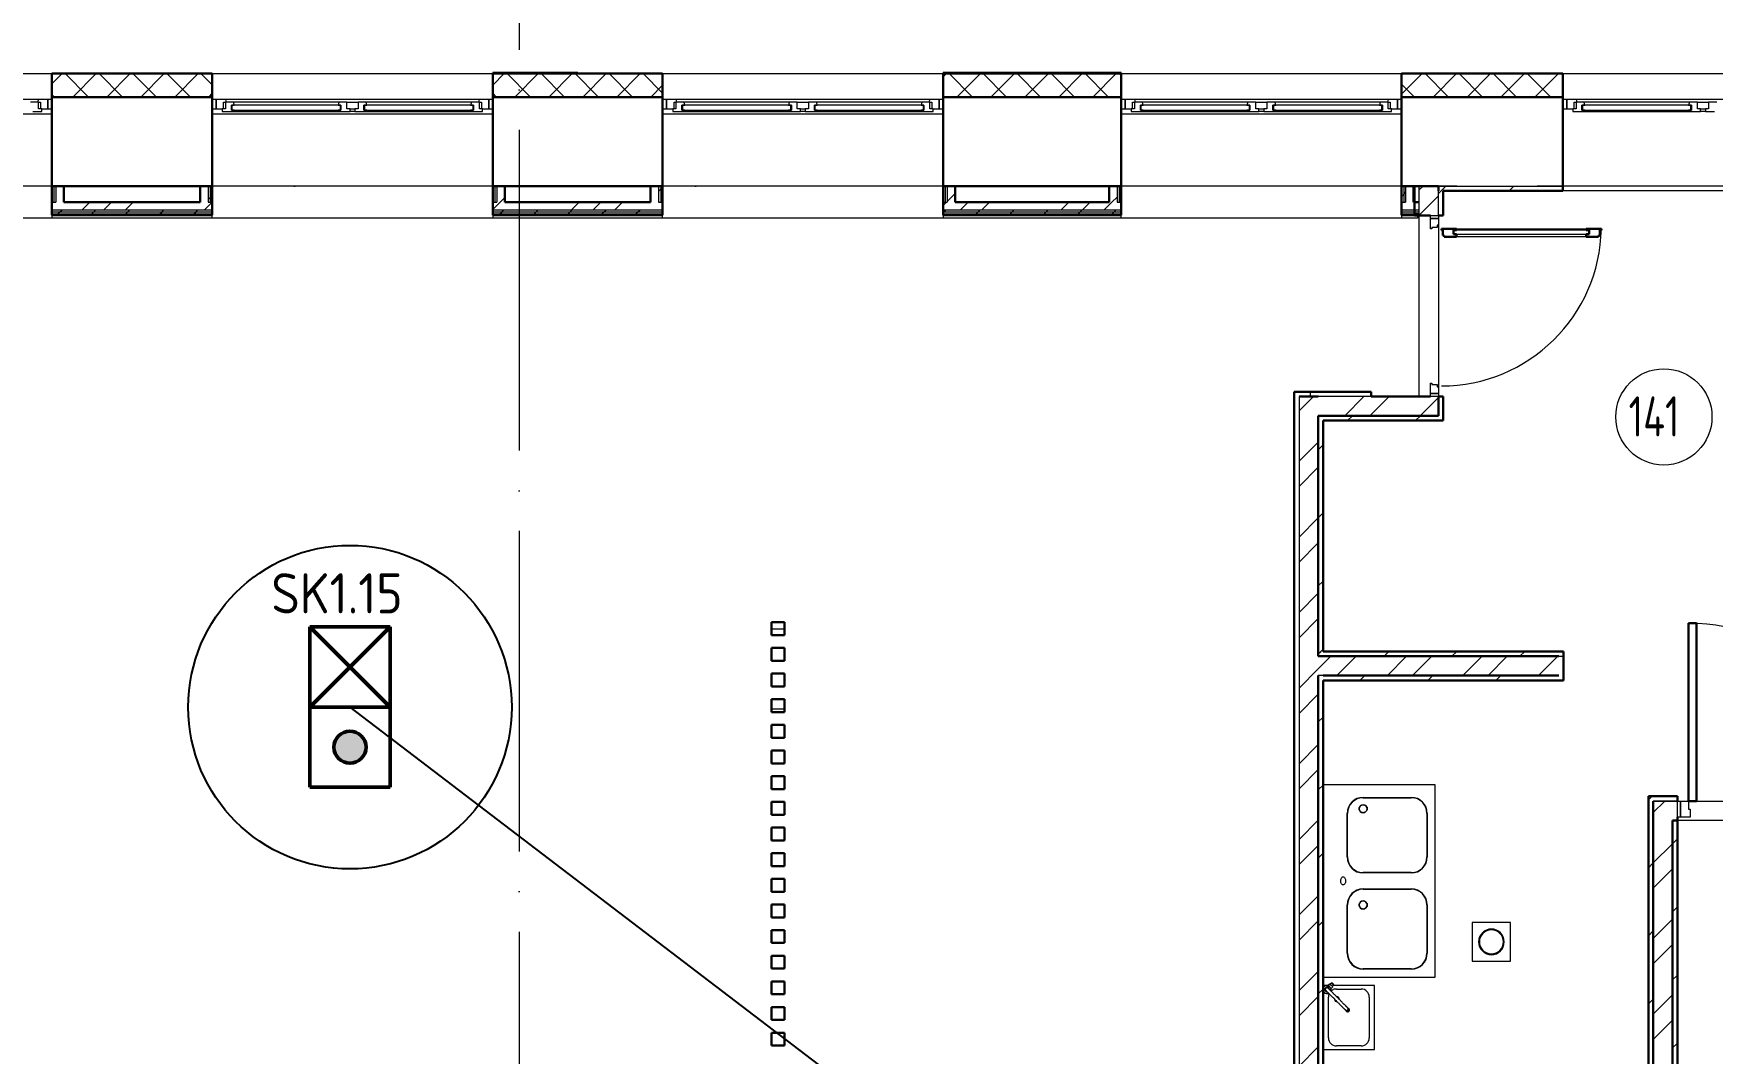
# Model space of a CAD drawing. Header units: millimetres. Extents: x -325553 to 627452, y -28539 to 738858.
# Drawn here: x -18945 to -8472, y 191705 to 198066 of the extents above; entities that cross this region are included whole.
import ezdxf

# ---------------------------------------------------------------- set-up
doc = ezdxf.new("R2010")
doc.units = ezdxf.units.MM
doc.set_wipeout_variables(frame=1)
doc.linetypes.add('ADSK_Линия сетки', pattern=[25, 20, -2.5, 0, -2.5])
doc.layers.add('000_доп.МДУ', color=7, linetype='Continuous')
for name, color, linetype, lineweight in [('_ Окна', 7, 'Continuous', 9), ('Двери', 252, 'Continuous', 9), ('Марки помещений', 252, 'Continuous', 20), ('Маркировка Не АУ', 7, 'Continuous', 25), ('НО СКУД', 7, 'Continuous', 50), ('Обобщенные модели', 252, 'Continuous', 18), ('Ограждение', 252, 'Continuous', 9), ('Окна', 252, 'Continuous', 9), ('Оси', 252, 'Continuous', 9), ('Сантехника', 252, 'Continuous', 9), ('Стены внутренние', 7, 'Continuous', 18), ('Стены наружные', 7, 'Continuous', 18), ('Стены штриховка', 7, 'Continuous', 9)]:
    doc.layers.add(name, color=color, linetype=linetype, lineweight=lineweight)
doc.layers.add('Двери открывание', color=7, linetype='Continuous', lineweight=9, true_color=0xc0c0c0)
doc.styles.add('GOST Common_3', font='', dxfattribs={"height": 3.5})
doc.styles.add('ISOCPEUR', font='isocpeur.ttf', dxfattribs={"width": 0.9, "height": 350})
doc.styles.get('GOST Common_3').set_extended_font_data('GOST 2.304 type A')

# ---------------------------------------------------------------- blocks, each defined once
blk = doc.blocks.new('1 этаж')
at = {"layer": '_ Окна', "color": 251, "lineweight": 18, "true_color": 0x636466}
for p, q in [((-19654, 27379), (-19704, 27379)), ((-19655, 27396), (-19660, 27379)), ((-19596, 27396), (-19655, 27396)), ((-19654, 27338), (-19654, 27379)), ((-19654, 27379), (-19642, 27379)), ((-19634, 27338), (-19654, 27338)), ((-19642, 27379), (-19642, 27338)), ((-19634, 27321), (-19634, 27338)), ((-19634, 27338), (-19596, 27338)), ((-19596, 27338), (-19596, 27396)), ((-18486, 27396), (-18546, 27396)), ((-18546, 27396), (-18546, 27338)), ((-18546, 27338), (-18508, 27338)), ((-18488, 27338), (-18508, 27338)), ((-18508, 27338), (-18508, 27321)), ((-18500, 27338), (-18500, 27379)), ((-18500, 27379), (-18488, 27379)), ((-18488, 27379), (-18488, 27338)), ((-18437, 27379), (-18488, 27379)), ((-18482, 27379), (-18486, 27396)), ((-18451, 27330), (-18451, 27362)), ((-18451, 27362), (-18433, 27362)), ((-18433, 27362), (-18437, 27379)), ((-17781, 27379), (-17786, 27362)), ((-17786, 27362), (-17768, 27362)), ((-17731, 27379), (-17781, 27379)), ((-17768, 27362), (-17768, 27330)), ((-17731, 27338), (-17731, 27379)), ((-17711, 27338), (-17731, 27338)), ((-17711, 27321), (-17711, 27338)), ((-17661, 27338), (-17681, 27338)), ((-17681, 27338), (-17681, 27321)), ((-17661, 27379), (-17661, 27338)), ((-17610, 27379), (-17661, 27379)), ((-17624, 27330), (-17624, 27362)), ((-17624, 27362), (-17606, 27362)), ((-17606, 27362), (-17610, 27379)), ((-16954, 27379), (-16959, 27362)), ((-16959, 27362), (-16941, 27362)), ((-16904, 27379), (-16954, 27379)), ((-16941, 27362), (-16941, 27330)), ((-16905, 27396), (-16910, 27379)), ((-16846, 27396), (-16905, 27396)), ((-16904, 27338), (-16904, 27379)), ((-16904, 27379), (-16892, 27379)), ((-16884, 27338), (-16904, 27338)), ((-16892, 27379), (-16892, 27338)), ((-16884, 27321), (-16884, 27338)), ((-16884, 27338), (-16846, 27338)), ((-16846, 27338), (-16846, 27396)), ((-15676, 27396), (-15736, 27396)), ((-15736, 27396), (-15736, 27338)), ((-15736, 27338), (-15698, 27338)), ((-15678, 27338), (-15698, 27338)), ((-15698, 27338), (-15698, 27321)), ((-15690, 27338), (-15690, 27379)), ((-15690, 27379), (-15678, 27379)), ((-15678, 27379), (-15678, 27338)), ((-15627, 27379), (-15678, 27379)), ((-15672, 27379), (-15676, 27396)), ((-15641, 27330), (-15641, 27362)), ((-15641, 27362), (-15623, 27362)), ((-15623, 27362), (-15627, 27379)), ((-14971, 27379), (-14976, 27362)), ((-14976, 27362), (-14958, 27362)), ((-14921, 27379), (-14971, 27379)), ((-14958, 27362), (-14958, 27330)), ((-14921, 27338), (-14921, 27379)), ((-14901, 27338), (-14921, 27338)), ((-14901, 27321), (-14901, 27338)), ((-14851, 27338), (-14871, 27338)), ((-14871, 27338), (-14871, 27321)), ((-14851, 27379), (-14851, 27338)), ((-14800, 27379), (-14851, 27379)), ((-14814, 27330), (-14814, 27362)), ((-14814, 27362), (-14796, 27362)), ((-14796, 27362), (-14800, 27379)), ((-14144, 27379), (-14149, 27362)), ((-14149, 27362), (-14131, 27362)), ((-14094, 27379), (-14144, 27379)), ((-14131, 27362), (-14131, 27330)), ((-14095, 27396), (-14100, 27379)), ((-14036, 27396), (-14095, 27396)), ((-14094, 27338), (-14094, 27379)), ((-14094, 27379), (-14082, 27379)), ((-14074, 27338), (-14094, 27338)), ((-14082, 27379), (-14082, 27338)), ((-14074, 27321), (-14074, 27338)), ((-14074, 27338), (-14036, 27338)), ((-14036, 27338), (-14036, 27396)), ((-12816, 27396), (-12876, 27396)), ((-12876, 27396), (-12876, 27338)), ((-12876, 27338), (-12838, 27338)), ((-12818, 27338), (-12838, 27338)), ((-12838, 27338), (-12838, 27321)), ((-12830, 27338), (-12830, 27379)), ((-12830, 27379), (-12818, 27379)), ((-12818, 27379), (-12818, 27338)), ((-12767, 27379), (-12818, 27379)), ((-12812, 27379), (-12816, 27396)), ((-12781, 27330), (-12781, 27362)), ((-12781, 27362), (-12763, 27362)), ((-12763, 27362), (-12767, 27379)), ((-12111, 27379), (-12116, 27362)), ((-12116, 27362), (-12098, 27362)), ((-12061, 27379), (-12111, 27379)), ((-12098, 27362), (-12098, 27330)), ((-12061, 27338), (-12061, 27379)), ((-12041, 27338), (-12061, 27338)), ((-12041, 27321), (-12041, 27338)), ((-11991, 27338), (-12011, 27338)), ((-12011, 27338), (-12011, 27321)), ((-11991, 27379), (-11991, 27338)), ((-11940, 27379), (-11991, 27379)), ((-11954, 27330), (-11954, 27362)), ((-11954, 27362), (-11936, 27362)), ((-11936, 27362), (-11940, 27379)), ((-11284, 27379), (-11289, 27362)), ((-11289, 27362), (-11271, 27362)), ((-11234, 27379), (-11284, 27379)), ((-11271, 27362), (-11271, 27330)), ((-11235, 27396), (-11240, 27379)), ((-11176, 27396), (-11235, 27396)), ((-11234, 27338), (-11234, 27379)), ((-11234, 27379), (-11222, 27379)), ((-11214, 27338), (-11234, 27338)), ((-11222, 27379), (-11222, 27338)), ((-11214, 27321), (-11214, 27338)), ((-11214, 27338), (-11176, 27338)), ((-11176, 27338), (-11176, 27396)), ((-10061, 27396), (-10121, 27396)), ((-10121, 27396), (-10121, 27338)), ((-10121, 27338), (-10083, 27338)), ((-10063, 27338), (-10083, 27338)), ((-10083, 27338), (-10083, 27321)), ((-10075, 27338), (-10075, 27379)), ((-10075, 27379), (-10063, 27379)), ((-10063, 27379), (-10063, 27338)), ((-10012, 27379), (-10063, 27379)), ((-10057, 27379), (-10061, 27396)), ((-10026, 27330), (-10026, 27362)), ((-10026, 27362), (-10008, 27362)), ((-10008, 27362), (-10012, 27379)), ((-9356, 27379), (-9361, 27362)), ((-9361, 27362), (-9343, 27362)), ((-9306, 27379), (-9356, 27379)), ((-9343, 27362), (-9343, 27330)), ((-9306, 27338), (-9306, 27379)), ((-9286, 27338), (-9306, 27338)), ((-9286, 27321), (-9286, 27338)), ((-9236, 27338), (-9256, 27338)), ((-9256, 27338), (-9256, 27321)), ((-9236, 27379), (-9236, 27338)), ((-9185, 27379), (-9236, 27379)), ((-19690, 27321), (-19634, 27321)), ((-18508, 27321), (-18452, 27321)), ((-18452, 27321), (-18451, 27322)), ((-18433, 27330), (-18451, 27330)), ((-18451, 27322), (-18450, 27321)), ((-18450, 27321), (-18435, 27321)), ((-18435, 27321), (-18433, 27330)), ((-17768, 27330), (-17786, 27330)), ((-17786, 27330), (-17783, 27321)), ((-17783, 27321), (-17769, 27321)), ((-17769, 27321), (-17768, 27322)), ((-17768, 27322), (-17767, 27321)), ((-17767, 27321), (-17711, 27321)), ((-17681, 27321), (-17625, 27321)), ((-17625, 27321), (-17624, 27322)), ((-17606, 27330), (-17624, 27330)), ((-17624, 27322), (-17623, 27321)), ((-17623, 27321), (-17608, 27321)), ((-17608, 27321), (-17606, 27330)), ((-16941, 27330), (-16959, 27330)), ((-16959, 27330), (-16956, 27321)), ((-16956, 27321), (-16942, 27321)), ((-16942, 27321), (-16941, 27322)), ((-16941, 27322), (-16940, 27321)), ((-16940, 27321), (-16884, 27321)), ((-15698, 27321), (-15642, 27321)), ((-15642, 27321), (-15641, 27322)), ((-15623, 27330), (-15641, 27330)), ((-15641, 27322), (-15640, 27321)), ((-15640, 27321), (-15625, 27321)), ((-15625, 27321), (-15623, 27330)), ((-14958, 27330), (-14976, 27330)), ((-14976, 27330), (-14973, 27321)), ((-14973, 27321), (-14959, 27321)), ((-14959, 27321), (-14958, 27322)), ((-14958, 27322), (-14957, 27321)), ((-14957, 27321), (-14901, 27321)), ((-14871, 27321), (-14815, 27321)), ((-14815, 27321), (-14814, 27322)), ((-14796, 27330), (-14814, 27330)), ((-14814, 27322), (-14813, 27321)), ((-14813, 27321), (-14798, 27321)), ((-14798, 27321), (-14796, 27330)), ((-14131, 27330), (-14149, 27330)), ((-14149, 27330), (-14146, 27321)), ((-14146, 27321), (-14132, 27321)), ((-14132, 27321), (-14131, 27322)), ((-14131, 27322), (-14130, 27321)), ((-14130, 27321), (-14074, 27321)), ((-12838, 27321), (-12782, 27321)), ((-12782, 27321), (-12781, 27322)), ((-12763, 27330), (-12781, 27330)), ((-12781, 27322), (-12780, 27321)), ((-12780, 27321), (-12765, 27321)), ((-12765, 27321), (-12763, 27330)), ((-12098, 27330), (-12116, 27330)), ((-12116, 27330), (-12113, 27321)), ((-12113, 27321), (-12099, 27321)), ((-12099, 27321), (-12098, 27322)), ((-12098, 27322), (-12097, 27321)), ((-12097, 27321), (-12041, 27321)), ((-12011, 27321), (-11955, 27321)), ((-11955, 27321), (-11954, 27322)), ((-11936, 27330), (-11954, 27330)), ((-11954, 27322), (-11953, 27321)), ((-11953, 27321), (-11938, 27321)), ((-11938, 27321), (-11936, 27330)), ((-11271, 27330), (-11289, 27330)), ((-11289, 27330), (-11286, 27321)), ((-11286, 27321), (-11272, 27321)), ((-11272, 27321), (-11271, 27322)), ((-11271, 27322), (-11270, 27321)), ((-11270, 27321), (-11214, 27321)), ((-10083, 27321), (-10027, 27321)), ((-10027, 27321), (-10026, 27322)), ((-10008, 27330), (-10026, 27330)), ((-10026, 27322), (-10025, 27321)), ((-10025, 27321), (-10010, 27321)), ((-10010, 27321), (-10008, 27330)), ((-9343, 27330), (-9361, 27330)), ((-9361, 27330), (-9358, 27321)), ((-9358, 27321), (-9344, 27321)), ((-9344, 27321), (-9343, 27322)), ((-9343, 27322), (-9342, 27321)), ((-9342, 27321), (-9286, 27321)), ((-9256, 27321), (-9200, 27321))]:
    blk.add_line(p, q, dxfattribs=at)
at = {"layer": '_ Окна', "color": 251, "true_color": 0x636466}
for p, q in [((-19571, 27396), (-19596, 27396)), ((-19596, 27396), (-19596, 27338)), ((-19596, 27338), (-19571, 27338)), ((-18546, 27396), (-18571, 27396)), ((-18571, 27338), (-18546, 27338)), ((-18546, 27338), (-18546, 27396)), ((-18448, 27362), (-18451, 27362)), ((-18451, 27362), (-18451, 27330)), ((-17771, 27362), (-18448, 27362)), ((-18448, 27362), (-18448, 27330)), ((-18448, 27330), (-18448, 27362)), ((-17771, 27330), (-17771, 27362)), ((-17771, 27362), (-17771, 27330)), ((-17768, 27362), (-17771, 27362)), ((-17768, 27330), (-17768, 27362)), ((-17621, 27362), (-17624, 27362)), ((-17624, 27362), (-17624, 27330)), ((-16944, 27362), (-17621, 27362)), ((-17621, 27362), (-17621, 27330)), ((-17621, 27330), (-17621, 27362)), ((-16944, 27330), (-16944, 27362)), ((-16944, 27362), (-16944, 27330)), ((-16941, 27362), (-16944, 27362)), ((-16941, 27330), (-16941, 27362)), ((-16821, 27396), (-16846, 27396)), ((-16846, 27396), (-16846, 27338)), ((-16846, 27338), (-16821, 27338)), ((-15736, 27396), (-15761, 27396)), ((-15761, 27338), (-15736, 27338)), ((-15736, 27338), (-15736, 27396)), ((-15638, 27362), (-15641, 27362)), ((-15641, 27362), (-15641, 27330)), ((-14961, 27362), (-15638, 27362)), ((-15638, 27362), (-15638, 27330)), ((-15638, 27330), (-15638, 27362)), ((-14961, 27330), (-14961, 27362)), ((-14961, 27362), (-14961, 27330)), ((-14958, 27362), (-14961, 27362)), ((-14958, 27330), (-14958, 27362)), ((-14811, 27362), (-14814, 27362)), ((-14814, 27362), (-14814, 27330)), ((-14134, 27362), (-14811, 27362)), ((-14811, 27362), (-14811, 27330)), ((-14811, 27330), (-14811, 27362)), ((-14134, 27330), (-14134, 27362)), ((-14134, 27362), (-14134, 27330)), ((-14131, 27362), (-14134, 27362)), ((-14131, 27330), (-14131, 27362)), ((-14011, 27396), (-14036, 27396)), ((-14036, 27396), (-14036, 27338)), ((-14036, 27338), (-14011, 27338)), ((-12876, 27396), (-12901, 27396)), ((-12901, 27338), (-12876, 27338)), ((-12876, 27338), (-12876, 27396)), ((-12778, 27362), (-12781, 27362)), ((-12781, 27362), (-12781, 27330)), ((-12101, 27362), (-12778, 27362)), ((-12778, 27362), (-12778, 27330)), ((-12778, 27330), (-12778, 27362)), ((-12101, 27330), (-12101, 27362)), ((-12101, 27362), (-12101, 27330)), ((-12098, 27362), (-12101, 27362)), ((-12098, 27330), (-12098, 27362)), ((-11951, 27362), (-11954, 27362)), ((-11954, 27362), (-11954, 27330)), ((-11274, 27362), (-11951, 27362)), ((-11951, 27362), (-11951, 27330)), ((-11951, 27330), (-11951, 27362)), ((-11274, 27330), (-11274, 27362)), ((-11274, 27362), (-11274, 27330)), ((-11271, 27362), (-11274, 27362)), ((-11271, 27330), (-11271, 27362)), ((-11151, 27396), (-11176, 27396)), ((-11176, 27396), (-11176, 27338)), ((-11176, 27338), (-11151, 27338)), ((-10121, 27396), (-10146, 27396)), ((-10146, 27338), (-10121, 27338)), ((-10121, 27338), (-10121, 27396)), ((-10023, 27362), (-10026, 27362)), ((-10026, 27362), (-10026, 27330)), ((-9346, 27362), (-10023, 27362)), ((-10023, 27362), (-10023, 27330)), ((-10023, 27330), (-10023, 27362)), ((-9346, 27330), (-9346, 27362)), ((-9346, 27362), (-9346, 27330)), ((-9343, 27362), (-9346, 27362)), ((-9343, 27330), (-9343, 27362)), ((-18451, 27330), (-18448, 27330)), ((-18448, 27330), (-17771, 27330)), ((-17771, 27330), (-17768, 27330)), ((-17624, 27330), (-17621, 27330)), ((-17621, 27330), (-16944, 27330)), ((-16944, 27330), (-16941, 27330)), ((-15641, 27330), (-15638, 27330)), ((-15638, 27330), (-14961, 27330)), ((-14961, 27330), (-14958, 27330)), ((-14814, 27330), (-14811, 27330)), ((-14811, 27330), (-14134, 27330)), ((-14134, 27330), (-14131, 27330)), ((-12781, 27330), (-12778, 27330)), ((-12778, 27330), (-12101, 27330)), ((-12101, 27330), (-12098, 27330)), ((-11954, 27330), (-11951, 27330)), ((-11951, 27330), (-11274, 27330)), ((-11274, 27330), (-11271, 27330)), ((-10026, 27330), (-10023, 27330)), ((-10023, 27330), (-9346, 27330)), ((-9346, 27330), (-9343, 27330))]:
    blk.add_line(p, q, dxfattribs=at)
at = {"layer": 'Двери', "color": 251, "true_color": 0x636466}
for p, q in [((-10971, 26654), (-10971, 26674)), ((-10971, 26674), (-10921, 26674)), ((-10921, 26654), (-10971, 26654)), ((-10971, 26654), (-10921, 26654)), ((-10971, 26590), (-10971, 26654)), ((-10929, 26613), (-10929, 26599)), ((-10921, 26613), (-10929, 26613)), ((-10921, 26674), (-10921, 26654)), ((-10921, 26654), (-10921, 26613)), ((-10963, 26590), (-10971, 26590)), ((-10963, 26599), (-10963, 26590)), ((-10929, 26599), (-10963, 26599)), ((-10827, 26581), (-10827, 26557)), ((-9981, 26581), (-10827, 26581)), ((-10827, 26557), (-9981, 26557)), ((-10809, 26590), (-9999, 26590)), ((-9999, 26540), (-10809, 26540)), ((-9981, 26557), (-9981, 26581)), ((-10971, 25628), (-10963, 25628)), ((-10971, 25564), (-10971, 25628)), ((-10971, 25564), (-10921, 25564)), ((-10971, 25544), (-10971, 25564)), ((-10921, 25564), (-10971, 25564)), ((-10963, 25628), (-10963, 25619)), ((-10963, 25619), (-10929, 25619)), ((-10929, 25619), (-10929, 25605)), ((-10929, 25605), (-10921, 25605)), ((-10921, 25605), (-10921, 25564)), ((-10921, 25564), (-10921, 25544)), ((-10921, 25544), (-10971, 25544)), ((-9431, 23021), (-9411, 23021)), ((-9431, 22921), (-9431, 23021)), ((-9411, 23021), (-9361, 23021)), ((-9411, 22921), (-9411, 23021)), ((-9411, 23021), (-9411, 22921)), ((-9361, 23021), (-9361, 22971)), ((-9361, 22971), (-9351, 22971)), ((-9351, 22971), (-9351, 22921)), ((-9411, 22921), (-9431, 22921)), ((-9351, 22921), (-9411, 22921))]:
    blk.add_line(p, q, dxfattribs=at)
at = {"layer": 'Двери', "color": 251, "lineweight": 30, "true_color": 0x636466}
for p, q in [((-10903, 26590), (-10809, 26590)), ((-10903, 26582), (-10903, 26590)), ((-10894, 26582), (-10903, 26582)), ((-10894, 26548), (-10894, 26582)), ((-10885, 26548), (-10894, 26548)), ((-10885, 26540), (-10885, 26548)), ((-10809, 26540), (-10885, 26540)), ((-10827, 26581), (-10809, 26581)), ((-10827, 26557), (-10827, 26581)), ((-10809, 26557), (-10827, 26557)), ((-10809, 26581), (-10809, 26590)), ((-10809, 26540), (-10809, 26557)), ((-9999, 26590), (-9905, 26590)), ((-9999, 26581), (-9999, 26590)), ((-9981, 26581), (-9999, 26581)), ((-9999, 26557), (-9981, 26557)), ((-9999, 26540), (-9999, 26557)), ((-9923, 26540), (-9999, 26540)), ((-9981, 26557), (-9981, 26581)), ((-9923, 26548), (-9923, 26540)), ((-9914, 26548), (-9923, 26548)), ((-9914, 26582), (-9914, 26548)), ((-9905, 26582), (-9914, 26582)), ((-9905, 26590), (-9905, 26582)), ((-9361, 24131), (-9311, 24131)), ((-9361, 23021), (-9361, 24131)), ((-9311, 24131), (-9311, 23021)), ((-9311, 23021), (-9361, 23021))]:
    blk.add_line(p, q, dxfattribs=at)
at = {"layer": 'Двери', "color": 251, "true_color": 0x636466}
blk.add_arc((-9361, 23021), 1110, 0, 90, dxfattribs=at)
at = {"layer": 'Двери открывание', "color": 251, "true_color": 0x636466}
blk.add_arc((-10903, 26608), 998, 270, 358.9666, dxfattribs=at)
at = {"layer": 'Марки помещений', "color": 251, "true_color": 0x636466}
blk.add_circle((-9515, 25417), 300, dxfattribs=at)
at = {"layer": 'Обобщенные модели', "color": 251, "lineweight": 9, "true_color": 0x636466}
for p, q in [((-11415, 22966), (-11415, 22981)), ((-11414, 22981), (-11406, 22993)), ((-11406, 22954), (-11414, 22965)), ((-11405, 22994), (-11391, 22998)), ((-11391, 22948), (-11405, 22953)), ((-11391, 22998), (-11377, 22994)), ((-11377, 22953), (-11391, 22948)), ((-11376, 22993), (-11367, 22981)), ((-11367, 22965), (-11376, 22954)), ((-11367, 22981), (-11367, 22966)), ((-11415, 22366), (-11415, 22381)), ((-11414, 22381), (-11406, 22393)), ((-11406, 22354), (-11414, 22365)), ((-11405, 22394), (-11391, 22398)), ((-11391, 22348), (-11405, 22353)), ((-11391, 22398), (-11377, 22394)), ((-11377, 22353), (-11391, 22348)), ((-11376, 22393), (-11367, 22381)), ((-11367, 22365), (-11376, 22354)), ((-11367, 22381), (-11367, 22366))]:
    blk.add_line(p, q, dxfattribs=at)
for start, end in [(165, 171.9745), (165, 171.9745), (165, 171.9745), (204.6648, 210), (204.6648, 210), (204.6648, 210), (131.1897, 138.8103), (131.1897, 138.8103), (131.1897, 138.8103), (240, 245.3352), (240, 245.3352), (240, 245.3352), (98.0255, 105), (98.0255, 105), (98.0255, 105), (278.0255, 285), (278.0255, 285), (278.0255, 285), (345, 351.9745), (345, 351.9745), (345, 351.9745)]:
    blk.add_arc((-11616, 21846), 25, start, end, dxfattribs=at)
at = {"layer": 'Ограждение', "color": 251, "true_color": 0x636466}
for p, q in [((-19571, 27306), (-21321, 27306)), ((-16821, 27306), (-18571, 27306)), ((-14011, 27306), (-15761, 27306)), ((-11151, 27306), (-12901, 27306)), ((-19571, 26856), (-21321, 26856)), ((-16821, 26856), (-18571, 26856)), ((-14011, 26856), (-15761, 26856)), ((-11151, 26856), (-12901, 26856)), ((-11051, 26656), (-25251, 26656)), ((-19571, 26656), (-21321, 26656)), ((-19571, 26676), (-19571, 26656)), ((-18571, 26656), (-18571, 26676)), ((-16821, 26656), (-18571, 26656)), ((-16821, 26676), (-16821, 26656)), ((-15761, 26656), (-15761, 26676)), ((-14011, 26656), (-15761, 26656)), ((-14011, 26676), (-14011, 26656)), ((-12901, 26656), (-12901, 26676)), ((-11151, 26656), (-12901, 26656)), ((-11151, 26676), (-11151, 26656)), ((-11051, 26674), (-11051, 26656))]:
    blk.add_line(p, q, dxfattribs=at)
at = {"layer": 'Окна', "color": 251, "true_color": 0x636466}
for p, q in [((-19655, 27396), (-21236, 27396)), ((-16905, 27396), (-18486, 27396)), ((-17781, 27379), (-18437, 27379)), ((-17731, 27379), (-17661, 27379)), ((-17711, 27338), (-17681, 27338)), ((-16954, 27379), (-17610, 27379)), ((-14095, 27396), (-15676, 27396)), ((-14971, 27379), (-15627, 27379)), ((-14921, 27379), (-14851, 27379)), ((-14901, 27338), (-14871, 27338)), ((-14144, 27379), (-14800, 27379)), ((-11235, 27396), (-12816, 27396)), ((-12111, 27379), (-12767, 27379)), ((-12061, 27379), (-11991, 27379)), ((-12041, 27338), (-12011, 27338)), ((-11284, 27379), (-11940, 27379)), ((-8480, 27396), (-10061, 27396)), ((-9356, 27379), (-10012, 27379)), ((-9306, 27379), (-9236, 27379)), ((-9286, 27338), (-9256, 27338)), ((-18452, 27321), (-18450, 27321)), ((-18435, 27321), (-17783, 27321)), ((-17769, 27321), (-17767, 27321)), ((-17681, 27321), (-17711, 27321)), ((-17625, 27321), (-17623, 27321)), ((-17608, 27321), (-16956, 27321)), ((-16942, 27321), (-16940, 27321)), ((-15642, 27321), (-15640, 27321)), ((-15625, 27321), (-14973, 27321)), ((-14959, 27321), (-14957, 27321)), ((-14871, 27321), (-14901, 27321)), ((-14815, 27321), (-14813, 27321)), ((-14798, 27321), (-14146, 27321)), ((-14132, 27321), (-14130, 27321)), ((-12782, 27321), (-12780, 27321)), ((-12765, 27321), (-12113, 27321)), ((-12099, 27321), (-12097, 27321)), ((-12011, 27321), (-12041, 27321)), ((-11955, 27321), (-11953, 27321)), ((-11938, 27321), (-11286, 27321)), ((-11272, 27321), (-11270, 27321)), ((-10027, 27321), (-10025, 27321)), ((-10010, 27321), (-9358, 27321)), ((-9344, 27321), (-9342, 27321)), ((-9256, 27321), (-9286, 27321))]:
    blk.add_line(p, q, dxfattribs=at)
at = {"layer": 'Оси', "color": 251, "linetype": 'ADSK_Линия сетки', "ltscale": 100, "true_color": 0x636466}
for p, q in [((-16656, 32207), (-16656, -33770)), ((-806, 26856), (-72528, 26856))]:
    blk.add_line(p, q, dxfattribs=at)
at = {"layer": 'Сантехника', "color": 251, "true_color": 0x636466}
for p, q in [((-11641, 23123), (-11636, 23123)), ((-10941, 23123), (-11636, 23123)), ((-11636, 21923), (-11636, 23123)), ((-11391, 23044), (-11091, 23044)), ((-11391, 23042), (-11091, 23042)), ((-10941, 21923), (-10941, 23123)), ((-11491, 22673), (-11491, 22944)), ((-11489, 22673), (-11489, 22944)), ((-10993, 22944), (-10993, 22673)), ((-10991, 22944), (-10991, 22673)), ((-11091, 22575), (-11391, 22575)), ((-11091, 22573), (-11391, 22573)), ((-11391, 22473), (-11091, 22473)), ((-11391, 22471), (-11091, 22471)), ((-11491, 22073), (-11491, 22373)), ((-11489, 22073), (-11489, 22373)), ((-10993, 22373), (-10993, 22073)), ((-10991, 22373), (-10991, 22073)), ((-10471, 22263), (-10711, 22263)), ((-10711, 22263), (-10711, 22023)), ((-10471, 22023), (-10471, 22263)), ((-10711, 22023), (-10471, 22023)), ((-11636, 21923), (-11641, 21923)), ((-11636, 21923), (-10941, 21923)), ((-11091, 21975), (-11391, 21975)), ((-11091, 21973), (-11391, 21973)), ((-11616, 21871), (-11641, 21871)), ((-11609, 21872), (-11622, 21859)), ((-11600, 21882), (-11609, 21872)), ((-11609, 21872), (-11600, 21863)), ((-11608, 21544), (-11608, 21799)), ((-11600, 21882), (-11590, 21872)), ((-11600, 21863), (-11590, 21853)), ((-11600, 21844), (-11590, 21853)), ((-11589, 21886), (-11596, 21879)), ((-11590, 21872), (-11580, 21863)), ((-11590, 21853), (-11580, 21863)), ((-11589, 21886), (-11588, 21885)), ((-11588, 21885), (-11586, 21887)), ((-11577, 21874), (-11588, 21885)), ((-11586, 21887), (-11585, 21888)), ((-11575, 21876), (-11586, 21887)), ((-11585, 21888), (-11574, 21877)), ((-11583, 21866), (-11576, 21873)), ((-11321, 21871), (-11580, 21871)), ((-11575, 21876), (-11577, 21874)), ((-11576, 21873), (-11576, 21873)), ((-11574, 21877), (-11575, 21876)), ((-11558, 21849), (-11403, 21849)), ((-11353, 21799), (-11353, 21544)), ((-11321, 21471), (-11321, 21871)), ((-11502, 21718), (-11496, 21712)), ((-11496, 21711), (-11494, 21709)), ((-11482, 21726), (-11488, 21732)), ((-11479, 21725), (-11481, 21727)), ((-11641, 21471), (-11321, 21471)), ((-11403, 21494), (-11558, 21494))]:
    blk.add_line(p, q, dxfattribs=at)
at = {"layer": 'Сантехника', "color": 251, "true_color": 0x636466, "flags": 128}
for points in [[(-11516, 22498), (-11519, 22499), (-11522, 22500), (-11524, 22502), (-11526, 22506), (-11528, 22509), (-11530, 22514), (-11531, 22518), (-11531, 22523), (-11531, 22528), (-11530, 22533), (-11528, 22537), (-11526, 22541), (-11524, 22544), (-11522, 22546), (-11519, 22548), (-11516, 22548)], [(-11516, 22548), (-11513, 22548), (-11510, 22546), (-11507, 22544), (-11505, 22541), (-11503, 22537), (-11502, 22533), (-11501, 22528), (-11501, 22523), (-11501, 22518), (-11502, 22514), (-11503, 22509), (-11505, 22506), (-11507, 22502), (-11510, 22500), (-11513, 22499), (-11516, 22498)], [(-11623, 21839), (-11623, 21839), (-11623, 21839), (-11622, 21839), (-11622, 21838), (-11622, 21838), (-11621, 21837), (-11621, 21837), (-11620, 21836), (-11619, 21835), (-11618, 21834), (-11617, 21833), (-11616, 21832), (-11615, 21831), (-11614, 21830), (-11612, 21829), (-11611, 21827), (-11609, 21826), (-11608, 21824), (-11606, 21822), (-11604, 21821), (-11603, 21819), (-11601, 21817), (-11599, 21815), (-11597, 21813), (-11595, 21811), (-11593, 21809), (-11591, 21807), (-11589, 21805), (-11586, 21803), (-11584, 21800), (-11582, 21798), (-11579, 21796), (-11577, 21793), (-11575, 21791), (-11572, 21789), (-11570, 21786), (-11568, 21784), (-11565, 21781), (-11563, 21779), (-11560, 21777), (-11558, 21774), (-11555, 21772), (-11553, 21769), (-11551, 21767), (-11548, 21764), (-11546, 21762), (-11543, 21760), (-11541, 21757), (-11539, 21755), (-11537, 21753), (-11534, 21751), (-11532, 21749), (-11530, 21747), (-11528, 21744), (-11526, 21742), (-11524, 21741), (-11522, 21739), (-11521, 21737), (-11519, 21735), (-11517, 21733), (-11515, 21732), (-11514, 21730), (-11512, 21729), (-11511, 21727), (-11510, 21726), (-11509, 21725), (-11507, 21724), (-11506, 21723), (-11505, 21722), (-11505, 21721), (-11504, 21720), (-11503, 21720), (-11503, 21719), (-11502, 21718), (-11502, 21718)], [(-11488, 21732), (-11488, 21733), (-11489, 21733), (-11489, 21734), (-11490, 21735), (-11491, 21735), (-11492, 21736), (-11493, 21737), (-11494, 21738), (-11495, 21739), (-11496, 21741), (-11497, 21742), (-11499, 21743), (-11500, 21745), (-11502, 21746), (-11504, 21748), (-11505, 21750), (-11507, 21752), (-11509, 21753), (-11511, 21755), (-11513, 21757), (-11515, 21759), (-11517, 21761), (-11519, 21763), (-11521, 21766), (-11523, 21768), (-11525, 21770), (-11528, 21772), (-11530, 21775), (-11532, 21777), (-11535, 21779), (-11537, 21782), (-11540, 21784), (-11542, 21787), (-11544, 21789), (-11547, 21791), (-11549, 21794), (-11552, 21796), (-11554, 21799), (-11557, 21801), (-11559, 21804), (-11561, 21806), (-11564, 21808), (-11566, 21811), (-11568, 21813), (-11571, 21815), (-11573, 21818), (-11575, 21820), (-11577, 21822), (-11579, 21824), (-11581, 21826), (-11583, 21828), (-11585, 21830), (-11587, 21832), (-11589, 21834), (-11591, 21835), (-11593, 21837), (-11594, 21839), (-11596, 21840), (-11597, 21842), (-11599, 21843), (-11600, 21844), (-11601, 21846), (-11602, 21847), (-11603, 21848), (-11604, 21849), (-11605, 21850), (-11606, 21850), (-11607, 21851), (-11607, 21852), (-11608, 21852), (-11608, 21853), (-11608, 21853), (-11609, 21853), (-11609, 21853), (-11609, 21853)]]:
    blk.add_lwpolyline(points, dxfattribs=at)
at = {"layer": 'Сантехника', "color": 251, "true_color": 0x636466}
for centre, radius, start, end in [((-11391, 22944), 100, 90, 180), ((-11391, 22944), 98, 90, 180), ((-11091, 22944), 100, 0, 90), ((-11091, 22944), 98, 0, 90), ((-11391, 22973), 25, 90, 270), ((-11391, 22973), 25, 270, 90), ((-11391, 22673), 100, 180, 270), ((-11391, 22673), 98, 180, 270), ((-11091, 22673), 100, 270, 0), ((-11091, 22673), 98, 270, 0), ((-11391, 22373), 100, 90, 180), ((-11391, 22373), 98, 90, 180), ((-11091, 22373), 100, 0, 90), ((-11091, 22373), 98, 0, 90), ((-11391, 22373), 25, 90, 270), ((-11391, 22373), 25, 270, 90), ((-10591, 22143), 80, 0, 180), ((-10591, 22143), 75, 0, 180), ((-10591, 22143), 75, 109.9712, 115.0288), ((-10591, 22143), 75, 64.9712, 70.0288), ((-10591, 22143), 80, 180, 0), ((-10591, 22143), 75, 180, 0), ((-10591, 22143), 75, 154.9712, 160.0288), ((-10591, 22143), 75, 199.9712, 205.0288), ((-10591, 22143), 75, 19.9712, 25.0288), ((-10591, 22143), 75, 334.9712, 340.0288), ((-11391, 22073), 100, 180, 270), ((-11391, 22073), 98, 180, 270), ((-11091, 22073), 100, 270, 0), ((-11091, 22073), 98, 270, 0), ((-10591, 22143), 75, 244.9712, 250.0288), ((-10591, 22143), 75, 289.9712, 295.0288), ((-11616, 21846), 26, 75.6234, 178.713), ((-11616, 21846), 26, 192.5447, 225), ((-11616, 21846), 26, 225, 291.9173), ((-11616, 21846), 15, 45, 225), ((-11616, 21846), 12.5, 45, 225), ((-11616, 21846), 15, 225, 270), ((-11616, 21846), 10, 195, 236.4804), ((-11616, 21846), 12.5, 225, 257.0717), ((-11616, 21846), 10, 135, 150), ((-11616, 21846), 10, 120, 135), ((-11616, 21846), 10, 33.5196, 75), ((-11558, 21799), 50, 154.8556, 180), ((-11616, 21846), 12.5, 12.9283, 45), ((-11616, 21846), 15, 0, 45), ((-11616, 21846), 26, 338.0827, 14.3766), ((-11558, 21799), 50, 120.0023, 131.8058), ((-11558, 21799), 50, 90, 120), ((-11555, 21785), 15, 172.6148, 180), ((-11555, 21785), 15, 180, 277.7177), ((-11555, 21785), 15, 0, 97.3859), ((-11555, 21785), 15, 352.2804, 0), ((-11403, 21799), 50, 0, 90), ((-11558, 21544), 50, 180, 270), ((-11403, 21544), 50, 270, 0)]:
    blk.add_arc(centre, radius, start, end, dxfattribs=at)
for centre, major_axis, start_param, end_param in [((-11489, 21719), (7.7, 7.7), 2.744374, 3.91149), ((-11489, 21719), (7.07, 7.07), 2.94697, 3.906913), ((-11487, 21717), (7.7, 7.7), 2.750806, 4.712389), ((-11489, 21719), (7.07, 7.07), 3.926991, 4.45059), ((-11489, 21719), (7.7, 7.7), 5.513272, 6.680258), ((-11489, 21719), (7.07, 7.07), 4.470667, 4.712389), ((-11489, 21719), (7.07, 7.07), 5.517864, 6.477608), ((-11489, 21719), (7.7, 7.7), 4.449578, 4.712389), ((-11487, 21717), (7.7, 7.7), 4.712389, 6.673869), ((-11489, 21719), (7.07, 7.07), 4.712389, 4.954111), ((-11489, 21719), (7.7, 7.7), 4.712389, 4.975198), ((-11489, 21719), (7.07, 7.07), 4.974188, 5.497787)]:
    blk.add_ellipse(centre, major_axis=major_axis, ratio=0.971547, start_param=start_param, end_param=end_param, dxfattribs=at)
for points, knots in [([(-11504, 21721), (-11504, 21720), (-11503, 21719), (-11501, 21717), (-11497, 21715), (-11494, 21715), (-11491, 21716), (-11489, 21717), (-11488, 21718)], [-0.6102501, -0.6102501, -0.6102501, -0.6102501, -0.5555556, -0.4444444, -0.3333333, -0.2222222, -0.1111111, 0, 0, 0, 0]), ([(-11488, 21718), (-11487, 21719), (-11486, 21721), (-11485, 21724), (-11485, 21728), (-11486, 21731), (-11488, 21733), (-11490, 21734), (-11490, 21734)], [-1, -1, -1, -1, -0.8888889, -0.7777778, -0.6666667, -0.5555556, -0.4444444, -0.3898544, -0.3898544, -0.3898544, -0.3898544])]:
    blk.add_open_spline(points, degree=3, knots=knots, dxfattribs=at)
at = {"layer": 'Стены внутренние', "color": 251, "true_color": 0x636466}
for p, q in [((-21321, 27558), (-19571, 27558)), ((-18571, 27558), (-16821, 27558)), ((-15761, 27558), (-14011, 27558)), ((-12901, 27558), (-11151, 27558)), ((-10146, 27558), (-8396, 27558)), ((-18571, 27406), (-19571, 27406)), ((-15761, 27406), (-16821, 27406)), ((-12901, 27406), (-14011, 27406)), ((-10146, 27406), (-11151, 27406)), ((-10921, 26856), (-10146, 26856))]:
    blk.add_line(p, q, dxfattribs=at)
at = {"layer": 'Стены внутренние', "color": 251, "lineweight": 30, "true_color": 0x636466}
for p, q in [((-18571, 27558), (-19571, 27558)), ((-19571, 27558), (-19571, 27416)), ((-18571, 27416), (-18571, 27558)), ((-15761, 27558), (-16821, 27558)), ((-16821, 27558), (-16821, 27416)), ((-15761, 27416), (-15761, 27558)), ((-14011, 27558), (-14011, 27416)), ((-12901, 27416), (-12901, 27558)), ((-10146, 27558), (-11151, 27558)), ((-11151, 27558), (-11151, 27416)), ((-10146, 27416), (-10146, 27558)), ((-19571, 26856), (-19571, 27406)), ((-18571, 26856), (-18571, 27406)), ((-16821, 26856), (-16821, 27406)), ((-15761, 26856), (-15761, 27406)), ((-14011, 26856), (-14011, 27406)), ((-12901, 26856), (-12901, 27406)), ((-11151, 26856), (-11151, 27406)), ((-10146, 26856), (-10146, 27406)), ((-18646, 26856), (-19496, 26856)), ((-15836, 26856), (-16746, 26856)), ((-12976, 26856), (-13936, 26856)), ((-11076, 26856), (-11071, 26856)), ((-15001, 24136), (-15081, 24136)), ((-15081, 24136), (-15081, 24056)), ((-15001, 24056), (-15001, 24136)), ((-15081, 24056), (-15001, 24056)), ((-15001, 23976), (-15081, 23976)), ((-15081, 23976), (-15081, 23896)), ((-15081, 23896), (-15001, 23896)), ((-15001, 23896), (-15001, 23976)), ((-15001, 23816), (-15081, 23816)), ((-15081, 23816), (-15081, 23736)), ((-15001, 23736), (-15001, 23816)), ((-15081, 23736), (-15001, 23736)), ((-15001, 23656), (-15081, 23656)), ((-15081, 23656), (-15081, 23576)), ((-15081, 23576), (-15001, 23576)), ((-15001, 23576), (-15001, 23656)), ((-15001, 23496), (-15081, 23496)), ((-15081, 23496), (-15081, 23416)), ((-15001, 23416), (-15001, 23496)), ((-15081, 23416), (-15001, 23416)), ((-15001, 23336), (-15081, 23336)), ((-15081, 23336), (-15081, 23256)), ((-15081, 23256), (-15001, 23256)), ((-15001, 23256), (-15001, 23336)), ((-15001, 23176), (-15081, 23176)), ((-15081, 23176), (-15081, 23096)), ((-15001, 23096), (-15001, 23176)), ((-15081, 23096), (-15001, 23096)), ((-15001, 23016), (-15081, 23016)), ((-15081, 23016), (-15081, 22936)), ((-15081, 22936), (-15001, 22936)), ((-15001, 22936), (-15001, 23016)), ((-15001, 22856), (-15081, 22856)), ((-15081, 22856), (-15081, 22776)), ((-15001, 22776), (-15001, 22856)), ((-15081, 22776), (-15001, 22776)), ((-15001, 22696), (-15081, 22696)), ((-15081, 22696), (-15081, 22616)), ((-15001, 22616), (-15001, 22696)), ((-15081, 22616), (-15001, 22616)), ((-15001, 22536), (-15081, 22536)), ((-15081, 22536), (-15081, 22456)), ((-15001, 22456), (-15001, 22536)), ((-15081, 22456), (-15001, 22456)), ((-15001, 22376), (-15081, 22376)), ((-15081, 22376), (-15081, 22296)), ((-15001, 22296), (-15001, 22376)), ((-15081, 22296), (-15001, 22296)), ((-15001, 22216), (-15081, 22216)), ((-15081, 22216), (-15081, 22136)), ((-15001, 22136), (-15001, 22216)), ((-15081, 22136), (-15001, 22136)), ((-15001, 22056), (-15081, 22056)), ((-15081, 22056), (-15081, 21976)), ((-15001, 21976), (-15001, 22056)), ((-15081, 21976), (-15001, 21976)), ((-15001, 21896), (-15081, 21896)), ((-15081, 21896), (-15081, 21816)), ((-15001, 21816), (-15001, 21896)), ((-15081, 21816), (-15001, 21816)), ((-15001, 21736), (-15081, 21736)), ((-15081, 21736), (-15081, 21656)), ((-15001, 21656), (-15001, 21736)), ((-15081, 21656), (-15001, 21656)), ((-15001, 21576), (-15081, 21576)), ((-15081, 21576), (-15081, 21496)), ((-15001, 21496), (-15001, 21576)), ((-15081, 21496), (-15001, 21496))]:
    blk.add_line(p, q, dxfattribs=at)
at = {"layer": 'Стены внутренние', "color": 251, "linetype": 'Continuous', "lineweight": 9, "true_color": 0x636466}
for p, q in [((-19569, 27496), (-19509, 27556)), ((-19347, 27416), (-19487, 27556)), ((-19437, 27416), (-19297, 27556)), ((-19135, 27416), (-19275, 27556)), ((-19225, 27416), (-19085, 27556)), ((-19141, 27558), (-19142, 27556)), ((-18923, 27416), (-19063, 27556)), ((-19049, 27556), (-19051, 27558)), ((-19012, 27416), (-18872, 27556)), ((-18711, 27416), (-18851, 27556)), ((-18800, 27416), (-18660, 27556)), ((-18573, 27490), (-18639, 27556)), ((-16819, 27489), (-16751, 27556)), ((-16589, 27416), (-16729, 27556)), ((-16679, 27416), (-16539, 27556)), ((-16677, 27558), (-16678, 27556)), ((-16377, 27416), (-16517, 27556)), ((-16467, 27416), (-16327, 27556)), ((-16165, 27416), (-16305, 27556)), ((-16255, 27416), (-16115, 27556)), ((-16234, 27556), (-16235, 27558)), ((-15953, 27416), (-16093, 27556)), ((-16043, 27416), (-15903, 27556)), ((-15763, 27438), (-15881, 27556)), ((-14009, 27541), (-13993, 27556)), ((-13832, 27416), (-13972, 27556)), ((-13921, 27416), (-13781, 27556)), ((-13862, 27558), (-13863, 27556)), ((-13770, 27556), (-13771, 27558)), ((-13620, 27416), (-13760, 27556)), ((-13709, 27416), (-13569, 27556)), ((-13407, 27416), (-13547, 27556)), ((-13497, 27416), (-13357, 27556)), ((-13195, 27416), (-13335, 27556)), ((-13285, 27416), (-13145, 27556)), ((-12983, 27416), (-13123, 27556)), ((-13073, 27416), (-12933, 27556)), ((-12903, 27548), (-12911, 27556)), ((-11149, 27431), (-11024, 27556)), ((-10862, 27416), (-11002, 27556)), ((-10955, 27556), (-10956, 27558)), ((-10951, 27416), (-10811, 27556)), ((-10650, 27416), (-10790, 27556)), ((-10739, 27416), (-10599, 27556)), ((-10438, 27416), (-10578, 27556)), ((-10527, 27416), (-10387, 27556)), ((-10225, 27416), (-10365, 27556)), ((-10315, 27416), (-10175, 27556)), ((-10148, 27551), (-10153, 27556)), ((-16819, 27516), (-16821, 27513)), ((-15830, 27416), (-15763, 27484)), ((-14011, 27528), (-14009, 27528)), ((-11074, 27416), (-11149, 27491)), ((-19559, 27416), (-19569, 27426)), ((-18588, 27416), (-18573, 27432)), ((-16802, 27416), (-16819, 27434)), ((-12903, 27426), (-12901, 27426)), ((-15081, 24096), (-15001, 24096)), ((-15081, 23596), (-15001, 23596))]:
    blk.add_line(p, q, dxfattribs=at)
at = {"layer": 'Стены наружные', "color": 251, "lineweight": 30, "true_color": 0x636466}
for p, q in [((-16291, 27563), (-16821, 27563)), ((-16821, 27563), (-16821, 27558)), ((-16291, 27558), (-16291, 27563)), ((-12901, 27563), (-14011, 27563)), ((-14011, 27563), (-14011, 27558)), ((-14011, 27558), (-12901, 27558)), ((-12901, 27558), (-12901, 27563)), ((-19571, 27416), (-19571, 27406)), ((-18571, 27406), (-18571, 27416)), ((-16821, 27416), (-16821, 27406)), ((-15761, 27406), (-15761, 27416)), ((-14011, 27416), (-14011, 27406)), ((-12901, 27406), (-12901, 27416)), ((-11151, 27416), (-11151, 27406)), ((-10146, 27406), (-10146, 27416)), ((-19571, 26856), (-19571, 26681)), ((-19496, 26856), (-19571, 26856)), ((-19496, 26756), (-19496, 26856)), ((-18646, 26856), (-18646, 26756)), ((-18571, 26856), (-18646, 26856)), ((-18571, 26681), (-18571, 26856)), ((-16821, 26856), (-16821, 26681)), ((-16746, 26856), (-16821, 26856)), ((-16746, 26756), (-16746, 26856)), ((-15836, 26856), (-15836, 26756)), ((-15761, 26856), (-15836, 26856)), ((-15761, 26681), (-15761, 26856)), ((-14011, 26856), (-14011, 26681)), ((-13936, 26856), (-14011, 26856)), ((-13936, 26756), (-13936, 26856)), ((-12976, 26856), (-12976, 26756)), ((-12901, 26856), (-12976, 26856)), ((-12901, 26681), (-12901, 26856)), ((-11151, 26856), (-11151, 26681)), ((-11076, 26856), (-11151, 26856)), ((-11076, 26756), (-11076, 26856)), ((-10921, 26856), (-11071, 26856)), ((-11071, 26856), (-11071, 26681)), ((-10921, 26826), (-10921, 26856)), ((-10891, 26826), (-10146, 26826)), ((-10891, 26674), (-10891, 26826)), ((-10146, 26826), (-10146, 26856)), ((-19496, 26756), (-18646, 26756)), ((-16746, 26756), (-15836, 26756)), ((-12976, 26756), (-13936, 26756)), ((-11076, 26756), (-11041, 26756)), ((-19571, 26676), (-19571, 26681)), ((-19571, 26676), (-18571, 26676)), ((-18571, 26676), (-18571, 26681)), ((-16821, 26676), (-16821, 26681)), ((-16821, 26676), (-15761, 26676)), ((-15761, 26676), (-15761, 26681)), ((-14011, 26676), (-14011, 26681)), ((-14011, 26676), (-12901, 26676)), ((-12901, 26676), (-12901, 26681)), ((-11151, 26676), (-11151, 26681)), ((-11151, 26676), (-11071, 26676)), ((-11071, 26681), (-11041, 26681)), ((-11071, 26676), (-11071, 26674)), ((-11071, 26674), (-10971, 26674)), ((-10921, 26674), (-10891, 26674)), ((-11821, 25574), (-11821, 21201)), ((-11341, 25574), (-11821, 25574)), ((-11341, 25544), (-11341, 25574)), ((-11671, 25544), (-11791, 25544)), ((-10971, 25544), (-11341, 25544)), ((-10921, 25424), (-10921, 25544)), ((-10891, 25544), (-10921, 25544)), ((-10891, 25394), (-10891, 25544)), ((-11671, 23924), (-11671, 25424)), ((-11671, 25424), (-10921, 25424)), ((-11641, 23954), (-11641, 25394)), ((-11641, 25394), (-10891, 25394)), ((-10171, 23924), (-11671, 23924)), ((-10141, 23954), (-11641, 23954)), ((-10141, 23774), (-10141, 23954)), ((-11671, 21351), (-11671, 23804)), ((-11641, 23804), (-10171, 23804)), ((-11641, 21381), (-11641, 23774)), ((-11641, 23774), (-10141, 23774)), ((-9431, 23051), (-9611, 23051)), ((-9611, 23051), (-9611, 21381)), ((-9431, 23021), (-9431, 23051)), ((-9581, 21351), (-9581, 23021)), ((-9461, 22901), (-9431, 22901)), ((-9461, 22901), (-9461, 21351)), ((-9431, 22901), (-9461, 22901)), ((-9431, 22901), (-9431, 22921)), ((-9431, 21331), (-9431, 22901))]:
    blk.add_line(p, q, dxfattribs=at)
at = {"layer": 'Стены наружные', "color": 251, "linetype": 'Continuous', "lineweight": 9, "true_color": 0x636466}
for p, q in [((-16674, 27563), (-16677, 27558)), ((-16589, 27562), (-16590, 27563)), ((-16322, 27563), (-16324, 27560)), ((-13859, 27563), (-13862, 27558)), ((-13771, 27558), (-13774, 27563)), ((-16821, 26850), (-16815, 26856)), ((-15786, 26824), (-15773, 26837)), ((-15773, 26837), (-15761, 26849)), ((-13986, 26761), (-13936, 26811)), ((-11138, 26805), (-11126, 26818)), ((-11041, 26833), (-11017, 26856)), ((-10921, 26810), (-10905, 26826)), ((-10905, 26826), (-10875, 26856)), ((-10481, 26826), (-10451, 26856)), ((-19523, 26694), (-19510, 26706)), ((-19384, 26706), (-19334, 26756)), ((-19311, 26694), (-19298, 26706)), ((-19249, 26706), (-19199, 26756)), ((-19114, 26706), (-19064, 26756)), ((-19099, 26694), (-19086, 26706)), ((-18886, 26694), (-18874, 26706)), ((-18674, 26694), (-18662, 26706)), ((-18621, 26706), (-18571, 26756)), ((-18596, 26772), (-18583, 26785)), ((-18583, 26785), (-18571, 26797)), ((-16821, 26710), (-16774, 26756)), ((-16774, 26756), (-16746, 26785)), ((-16765, 26694), (-16753, 26706)), ((-16553, 26694), (-16540, 26706)), ((-16341, 26694), (-16328, 26706)), ((-16331, 26706), (-16281, 26756)), ((-16196, 26706), (-16146, 26756)), ((-16129, 26694), (-16116, 26706)), ((-16061, 26706), (-16011, 26756)), ((-15917, 26694), (-15904, 26706)), ((-14011, 26736), (-13991, 26756)), ((-14007, 26694), (-13995, 26706)), ((-13906, 26706), (-13856, 26756)), ((-13795, 26694), (-13783, 26706)), ((-13771, 26706), (-13721, 26756)), ((-13571, 26706), (-13571, 26706)), ((-13371, 26694), (-13358, 26706)), ((-13278, 26706), (-13228, 26756)), ((-13159, 26694), (-13146, 26706)), ((-13143, 26706), (-13093, 26756)), ((-13008, 26706), (-12958, 26756)), ((-12958, 26756), (-12926, 26788)), ((-12947, 26694), (-12934, 26706)), ((-11151, 26793), (-11138, 26805)), ((-11041, 26675), (-10921, 26795)), ((-19540, 26676), (-19535, 26681)), ((-19535, 26681), (-19523, 26694)), ((-19323, 26681), (-19311, 26694)), ((-19116, 26676), (-19111, 26681)), ((-19111, 26681), (-19099, 26694)), ((-18899, 26681), (-18886, 26694)), ((-18692, 26676), (-18687, 26681)), ((-18687, 26681), (-18674, 26694)), ((-16778, 26681), (-16765, 26694)), ((-16570, 26676), (-16565, 26681)), ((-16565, 26681), (-16553, 26694)), ((-16353, 26681), (-16341, 26694)), ((-16146, 26676), (-16141, 26681)), ((-16141, 26681), (-16129, 26694)), ((-15929, 26681), (-15917, 26694)), ((-14011, 26690), (-14007, 26694)), ((-13808, 26681), (-13795, 26694)), ((-13601, 26676), (-13596, 26681)), ((-13596, 26681), (-13583, 26694)), ((-13583, 26694), (-13571, 26706)), ((-13383, 26681), (-13371, 26694)), ((-13176, 26676), (-13171, 26681)), ((-13171, 26681), (-13159, 26694)), ((-12959, 26681), (-12947, 26694)), ((-11050, 26681), (-11041, 26690)), ((-11720, 25544), (-11720, 25574)), ((-11791, 25454), (-11700, 25544)), ((-11506, 25424), (-11386, 25544)), ((-11349, 25424), (-11229, 25544)), ((-11035, 25424), (-10921, 25538)), ((-10921, 25538), (-10914, 25544)), ((-11488, 25394), (-11458, 25424)), ((-11064, 25394), (-11034, 25424)), ((-11791, 25140), (-11671, 25260)), ((-11671, 25212), (-11641, 25242)), ((-11791, 24983), (-11671, 25103)), ((-11791, 24668), (-11671, 24788)), ((-11671, 24788), (-11641, 24818)), ((-11791, 24511), (-11671, 24631)), ((-11791, 24197), (-11671, 24317)), ((-11671, 24363), (-11641, 24393)), ((-11791, 24040), (-11671, 24160)), ((-11671, 23939), (-11656, 23954)), ((-11671, 23845), (-11592, 23924)), ((-11656, 23954), (-11641, 23969)), ((-11555, 23804), (-11435, 23924)), ((-11261, 23924), (-11231, 23954)), ((-11240, 23804), (-11120, 23924)), ((-11083, 23804), (-10963, 23924)), ((-10837, 23924), (-10807, 23954)), ((-10769, 23804), (-10649, 23924)), ((-10612, 23804), (-10492, 23924)), ((-10413, 23924), (-10383, 23954)), ((-10297, 23804), (-10177, 23924)), ((-11791, 23725), (-11671, 23845)), ((-11411, 23774), (-11381, 23804)), ((-10987, 23774), (-10957, 23804)), ((-10563, 23774), (-10533, 23804)), ((-11791, 23568), (-11671, 23688)), ((-11671, 23515), (-11641, 23545)), ((-11791, 23254), (-11671, 23374)), ((-11791, 23097), (-11671, 23217)), ((-11671, 23091), (-11641, 23121)), ((-9611, 23029), (-9589, 23051)), ((-9581, 22949), (-9509, 23021)), ((-11791, 22782), (-11671, 22902)), ((-11791, 22625), (-11671, 22745)), ((-9581, 22635), (-9461, 22755)), ((-9461, 22755), (-9431, 22785)), ((-11671, 22666), (-11641, 22696)), ((-9611, 22605), (-9581, 22635)), ((-9581, 22478), (-9461, 22598)), ((-11791, 22311), (-11671, 22431)), ((-9461, 22331), (-9431, 22361)), ((-11791, 22154), (-11671, 22274)), ((-11671, 22242), (-11641, 22272)), ((-9611, 22181), (-9581, 22211)), ((-9581, 22164), (-9461, 22284)), ((-9581, 22006), (-9461, 22126)), ((-11791, 21839), (-11671, 21959)), ((-9461, 21906), (-9431, 21936)), ((-11791, 21682), (-11671, 21802)), ((-11671, 21818), (-11641, 21848)), ((-9611, 21756), (-9581, 21786)), ((-9581, 21692), (-9461, 21812)), ((-9581, 21535), (-9461, 21655)), ((-11791, 21368), (-11671, 21488)), ((-9461, 21482), (-9431, 21512))]:
    blk.add_line(p, q, dxfattribs=at)
at = {"layer": 'Стены наружные', "color": 251, "true_color": 0x636466}
for p, q in [((-8396, 26826), (-10146, 26826)), ((-11041, 25544), (-11041, 26674)), ((-10921, 26613), (-10921, 25605)), ((-9311, 23021), (-8251, 23021)), ((-8181, 22901), (-9431, 22901))]:
    blk.add_line(p, q, dxfattribs=at)
at = {"layer": 'Стены штриховка', "color": 251, "true_color": 0x636466}
for p, q in [((-19569, 27416), (-19569, 27556)), ((-19569, 27556), (-18573, 27556)), ((-18573, 27556), (-18573, 27416)), ((-16819, 27416), (-16819, 27556)), ((-16819, 27556), (-15763, 27556)), ((-15763, 27556), (-15763, 27416)), ((-14009, 27416), (-14009, 27556)), ((-14009, 27556), (-12903, 27556)), ((-13456, 27563), (-13456, 27558)), ((-12903, 27556), (-12903, 27416)), ((-11149, 27416), (-11149, 27556)), ((-11149, 27556), (-10148, 27556)), ((-10148, 27556), (-10148, 27416)), ((-19571, 27416), (-18571, 27416)), ((-16821, 27416), (-15761, 27416)), ((-14011, 27416), (-12901, 27416)), ((-11151, 27416), (-10146, 27416)), ((-19558, 26856), (-19558, 26756)), ((-19546, 26856), (-19546, 26756)), ((-18596, 26856), (-18596, 26756)), ((-18583, 26856), (-18583, 26756)), ((-16808, 26856), (-16808, 26756)), ((-16796, 26856), (-16796, 26756)), ((-15786, 26856), (-15786, 26756)), ((-15773, 26856), (-15773, 26756)), ((-13998, 26856), (-13998, 26756)), ((-13986, 26856), (-13986, 26756)), ((-12926, 26856), (-12926, 26756)), ((-12913, 26856), (-12913, 26756)), ((-11138, 26856), (-11138, 26756)), ((-11126, 26856), (-11126, 26756)), ((-11041, 26674), (-11041, 26856)), ((-10921, 26674), (-10921, 26826)), ((-19571, 26756), (-19546, 26756)), ((-18571, 26706), (-19571, 26706)), ((-18596, 26756), (-18571, 26756)), ((-16821, 26756), (-16796, 26756)), ((-15761, 26706), (-16821, 26706)), ((-15786, 26756), (-15761, 26756)), ((-14011, 26756), (-13986, 26756)), ((-12901, 26706), (-14011, 26706)), ((-12926, 26756), (-12901, 26756)), ((-11151, 26756), (-11126, 26756)), ((-11041, 26706), (-11151, 26706)), ((-18571, 26694), (-19571, 26694)), ((-18571, 26681), (-19571, 26681)), ((-19571, 26681), (-18571, 26681)), ((-15761, 26694), (-16821, 26694)), ((-15761, 26681), (-16821, 26681)), ((-16821, 26681), (-15761, 26681)), ((-12901, 26694), (-14011, 26694)), ((-12901, 26681), (-14011, 26681)), ((-14011, 26681), (-12901, 26681)), ((-11041, 26694), (-11151, 26694)), ((-11071, 26681), (-11151, 26681)), ((-11151, 26681), (-11071, 26681)), ((-11071, 26676), (-11071, 26681)), ((-11791, 25544), (-11791, 21351)), ((-11341, 25544), (-11671, 25544)), ((-10171, 23924), (-10141, 23924)), ((-11641, 23804), (-11671, 23804)), ((-9431, 23021), (-9581, 23021)), ((-9581, 23021), (-9431, 23021))]:
    blk.add_line(p, q, dxfattribs=at)
at = {"layer": 'Марки помещений', "color": 251, "true_color": 0x636466, "style": 'GOST Common_3', "width": 0.9}
blk.add_text('141', height=250, dxfattribs=at).set_placement((-9735, 25295))
blk = doc.blocks.new('2 идентификатора - считыватель + кнопка')
at = {"color": 4}
blk.add_wipeout([(-500, 250), (500, 250), (500, -250), (-500, -250)], dxfattribs=at).dxf.layer = 'НО СКУД'
at = {"layer": 'НО СКУД'}
h = blk.add_hatch(color=4, dxfattribs=at)
h.dxf.hatch_style = 1
h.paths.add_polyline_path([(-350, 0, 1), (-150, 0, 1)])
at = {"layer": 'НО СКУД', "color": 4, "ltscale": 30}
blk.add_line((-500, -250), (-500, 250), dxfattribs=at)
at = {"layer": 'НО СКУД', "color": 4}
for p, q in [((-500, -250), (-500, 250)), ((-500, 250), (500, 250)), ((0, -250), (0, 250)), ((0, -250), (500, 250)), ((0, 250), (500, -250)), ((500, 250), (500, -250)), ((500, -250), (-500, -250))]:
    blk.add_line(p, q, dxfattribs=at)
at = {"layer": 'НО СКУД', "color": 4, "ltscale": 30}
blk.add_circle((-250, 0), 100, dxfattribs=at)

msp = doc.modelspace()

# ---------------------------------------------------------------- block references
at = {"layer": '000_доп.МДУ', "color": 7, "lineweight": 0}
msp.add_blockref('1 этаж', (740.6, 170258), dxfattribs=at)

# ---------------------------------------------------------------- next in the draw order: block references
at = {"layer": 'НО СКУД', "rotation": 89.9999999996129}
msp.add_blockref('2 идентификатора - считыватель + кнопка', (-16970.8, 193865), dxfattribs=at)

# ---------------------------------------------------------------- next in the draw order: texts
at = {"layer": 'Маркировка Не АУ', "insert": (-17052, 194574.8), "char_height": 250, "width": 1035.25, "attachment_point": 5, "style": 'ISOCPEUR', "bg_fill": 3, "box_fill_scale": 1, "bg_fill_color": 256, "bg_fill_transparency": 0}
msp.add_mtext('SK1.15', dxfattribs=at)

# ---------------------------------------------------------------- next in the draw order: linework, layer by layer
at = {"color": 7}
msp.add_lwpolyline([(-16970.8, 193865), (-11805.2, 189924.2)], dxfattribs=at)
msp.add_circle((-16970.8, 193865), 1008.8, dxfattribs=at)

doc.saveas('drawing.dxf')
